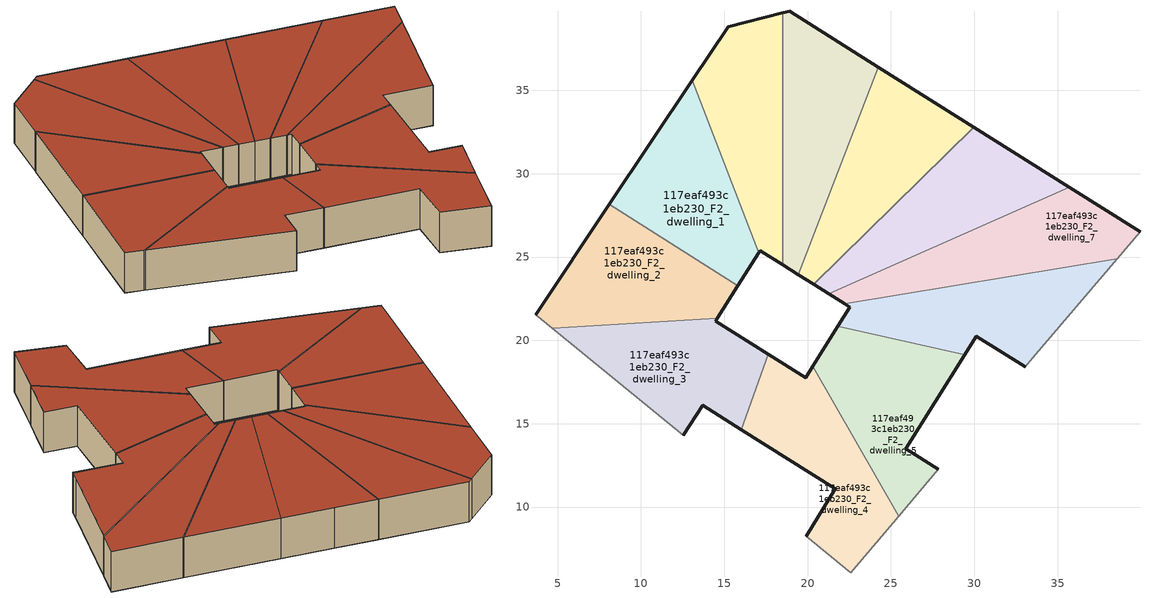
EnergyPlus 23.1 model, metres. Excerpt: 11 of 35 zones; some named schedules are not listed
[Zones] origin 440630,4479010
117eaf493c1eb230_F2_dwelling_0
 floor to 117eaf493c1eb230_F1_dwelling_3 (EU_floor_Construction): 18.52,31.8 18.52,36.05 14.96,38.42 13.07,35.6 13.15,35.39 z6
 floor to 117eaf493c1eb230_F1_dwelling_5 (EU_floor_Construction): 18.52,27.41 18.52,31.8 13.15,35.39 15.46,29.45 z6
 floor to 117eaf493c1eb230_F1_dwelling_1 (EU_floor_Construction): 18.52,36.05 18.52,39.66 15.23,38.83 14.96,38.42 z6
 floor to 117eaf493c1eb230_F1_dwelling_7 (EU_floor_Construction): 18.29,24.67 18.52,25.01 18.52,27.41 15.46,29.45 17.09,25.25 17.16,25.37 z6
 floor to 117eaf493c1eb230_F1_dwelling_6 (EU_floor_Construction): 18.52,24.53 18.52,25.01 18.29,24.67 z6
 wall outside (EU_wall_Construction): 18.52,24.53 17.16,25.37 17.09,25.25 / 13.07,35.6 15.23,38.83 18.52,39.66 z6:9
 wall to 117eaf493c1eb230_F2_dwelling_10 (EU_wall_Construction): 18.52,39.66 18.52,24.53 z6:9
 wall to 117eaf493c1eb230_F2_dwelling_1 (EU_wall_Construction): 17.09,25.25 13.07,35.6 z6:9
 roof outside (EU_roof_Construction): 18.52,39.66 18.52,24.53 17.16,25.37 17.09,25.25 13.07,35.6 15.23,38.83 z9
117eaf493c1eb230_F2_dwelling_1
 floor to 117eaf493c1eb230_F1_dwelling_7 (EU_floor_Construction): 15.88,23.36 17.09,25.25 15.46,29.45 10.97,32.45 8.28,28.44 z6
 floor to 117eaf493c1eb230_F1_dwelling_3 (EU_floor_Construction): 13.15,35.39 13.07,35.6 13,35.49 z6
 floor to 117eaf493c1eb230_F1_dwelling_9 (EU_floor_Construction): 15.83,23.27 15.88,23.36 8.28,28.44 8.09,28.16 z6
 floor to 117eaf493c1eb230_F1_dwelling_5 (EU_floor_Construction): 15.46,29.45 13.15,35.39 13,35.49 10.97,32.45 z6
 wall outside (EU_wall_Construction): 17.09,25.25 15.83,23.27 / 8.09,28.16 13.07,35.6 z6:9
 wall to 117eaf493c1eb230_F2_dwelling_2 (EU_wall_Construction): 15.83,23.27 8.09,28.16 z6:9
 roof outside (EU_roof_Construction): 13.07,35.6 17.09,25.25 15.83,23.27 8.09,28.16 z9
117eaf493c1eb230_F2_dwelling_10
 floor to 117eaf493c1eb230_F1_dwelling_1 (EU_floor_Construction): 22.97,33.07 24.25,36.39 18.92,39.76 18.52,39.66 18.52,36.05 z6
 floor to 117eaf493c1eb230_F1_dwelling_3 (EU_floor_Construction): 21.66,29.7 22.97,33.07 18.52,36.05 18.52,31.8 z6
 floor to 117eaf493c1eb230_F1_dwelling_5 (EU_floor_Construction): 20.31,26.21 21.66,29.7 18.52,31.8 18.52,27.41 z6
 floor to 117eaf493c1eb230_F1_dwelling_7 (EU_floor_Construction): 18.52,25.01 19.62,26.67 18.52,27.41 z6
 floor to 117eaf493c1eb230_F1_dwelling_6 (EU_floor_Construction): 19.44,23.95 20.31,26.21 19.62,26.67 18.52,25.01 18.52,24.53 z6
 wall outside (EU_wall_Construction): 19.44,23.95 18.52,24.53 / 18.52,39.66 18.92,39.76 24.25,36.39 z6:9
 wall to 117eaf493c1eb230_F2_dwelling_9 (EU_wall_Construction): 24.25,36.39 19.44,23.95 z6:9
 roof outside (EU_roof_Construction): 24.25,36.39 19.44,23.95 18.52,24.53 18.52,39.66 18.92,39.76 z9
117eaf493c1eb230_F2_dwelling_2
 floor to 117eaf493c1eb230_F1_dwelling_9 (EU_floor_Construction): 14.6,21.33 15.83,23.27 8.09,28.16 5.72,24.6 10.94,21.11 z6
 floor to 117eaf493c1eb230_F1_dwelling_11 (EU_floor_Construction): 10.94,21.11 5.72,24.6 3.68,21.55 4.68,20.73 z6
 wall outside (EU_wall_Construction): 15.83,23.27 14.6,21.33 / 3.68,21.55 8.09,28.16 z6:9
 wall to 117eaf493c1eb230_F2_dwelling_3 (EU_wall_Construction): 14.6,21.33 4.68,20.73 z6:9
 wall adiabatic (EU_wall_Construction): 4.68,20.73 3.68,21.55 z6:9
 roof outside (EU_roof_Construction): 15.83,23.27 14.6,21.33 4.68,20.73 3.68,21.55 8.09,28.16 z9
117eaf493c1eb230_F2_dwelling_3
 floor to 117eaf493c1eb230_F1_dwelling_11 (EU_floor_Construction): 13.7,16.1 13.57,16.18 15.03,18.37 10.94,21.11 4.68,20.73 12.41,14.41 12.55,14.3 z6
 floor to 117eaf493c1eb230_F1_dwelling_10 (EU_floor_Construction): 16.01,14.64 16.91,17.12 15.03,18.37 13.57,16.18 13.7,16.1 z6
 floor to 117eaf493c1eb230_F1_dwelling_9 (EU_floor_Construction): 15.28,18.21 16.43,19.93 14.48,21.16 14.6,21.33 10.94,21.11 z6
 floor to 117eaf493c1eb230_F1_dwelling_8 (EU_floor_Construction): 16.91,17.12 17.65,19.17 16.43,19.93 15.28,18.21 z6
 wall outside (EU_wall_Construction): 14.6,21.33 14.48,21.16 17.65,19.17 / 16.01,14.64 13.7,16.1 12.55,14.3 z6:9
 wall adiabatic (EU_wall_Construction): 12.55,14.3 4.68,20.73 z6:9
 wall to 117eaf493c1eb230_F2_dwelling_4 (EU_wall_Construction): 17.65,19.17 16.01,14.64 z6:9
 roof outside (EU_roof_Construction): 17.65,19.17 16.01,14.64 13.7,16.1 12.55,14.3 4.68,20.73 14.6,21.33 14.48,21.16 z9
117eaf493c1eb230_F2_dwelling_4
 floor to 117eaf493c1eb230_F1_dwelling_10 (EU_floor_Construction): 22.58,6.05 25.47,9.46 23.67,12.6 16.91,17.12 16.01,14.64 21.65,11.1 19.91,8.26 z6
 floor to 117eaf493c1eb230_F1_dwelling_8 (EU_floor_Construction): 23.67,12.6 20.31,18.44 19.88,17.76 17.65,19.17 16.91,17.12 z6
 wall outside (EU_wall_Construction): 19.91,8.26 21.65,11.1 16.01,14.64 / 17.65,19.17 19.88,17.76 20.31,18.45 z6:9
 wall to 117eaf493c1eb230_F2_dwelling_5 (EU_wall_Construction): 20.31,18.45 25.47,9.46 z6:9
 wall adiabatic (EU_wall_Construction): 25.47,9.46 22.58,6.05 19.91,8.26 z6:9
 roof outside (EU_roof_Construction): 20.31,18.45 25.47,9.46 22.58,6.05 19.91,8.26 21.65,11.1 16.01,14.64 17.65,19.17 19.88,17.76 z9
117eaf493c1eb230_F2_dwelling_5
 floor to 117eaf493c1eb230_F1_dwelling_8 (EU_floor_Construction): 26.52,10.69 27.85,12.26 25.9,13.49 27.3,15.73 21.18,19.82 20.31,18.44 23.67,12.6 z6
 floor to 117eaf493c1eb230_F1_dwelling_6 (EU_floor_Construction): 27.3,15.73 29.42,19.14 21.81,20.84 21.18,19.82 z6
 floor to 117eaf493c1eb230_F1_dwelling_10 (EU_floor_Construction): 25.47,9.46 26.52,10.69 23.67,12.6 z6
 wall outside (EU_wall_Construction): 20.31,18.45 21.81,20.84 / 29.42,19.14 25.9,13.49 27.85,12.26 z6:9
 wall adiabatic (EU_wall_Construction): 27.85,12.26 25.47,9.46 z6:9
 wall to 117eaf493c1eb230_F2_dwelling_6 (EU_wall_Construction): 21.81,20.84 29.42,19.14 z6:9
 roof outside (EU_roof_Construction): 29.42,19.14 25.9,13.49 27.85,12.26 25.47,9.46 20.31,18.45 21.81,20.84 z9
117eaf493c1eb230_F2_dwelling_6
 floor to 117eaf493c1eb230_F1_dwelling_4 (EU_floor_Construction): 33.51,18.95 35.05,20.76 30.78,23.61 25.51,22.73 29.85,19.83 30.11,20.25 33.07,18.41 z6
 floor to 117eaf493c1eb230_F1_dwelling_2 (EU_floor_Construction): 35.05,20.76 37.35,23.46 35.87,24.45 30.78,23.61 z6
 floor to 117eaf493c1eb230_F1_dwelling_6 (EU_floor_Construction): 29.42,19.14 29.85,19.83 25.51,22.73 22.24,22.19 22.54,22 21.81,20.84 z6
 floor to 117eaf493c1eb230_F1_dwelling_0 (EU_floor_Construction): 37.35,23.46 38.58,24.9 35.87,24.45 z6
 wall outside (EU_wall_Construction): 33.07,18.41 30.11,20.25 29.42,19.14 / 21.81,20.84 22.54,22 22.24,22.19 z6:9
 wall to 117eaf493c1eb230_F2_dwelling_7 (EU_wall_Construction): 22.24,22.19 38.58,24.91 z6:9
 wall adiabatic (EU_wall_Construction): 38.58,24.91 33.51,18.95 33.07,18.41 z6:9
 roof outside (EU_roof_Construction): 38.58,24.91 33.51,18.95 33.07,18.41 30.11,20.25 29.42,19.14 21.81,20.84 22.54,22 22.24,22.19 z9
117eaf493c1eb230_F2_dwelling_7
 floor to 117eaf493c1eb230_F1_dwelling_2 (EU_floor_Construction): 35.87,24.45 31.55,27.34 27.73,25.65 30.78,23.61 z6
 floor to 117eaf493c1eb230_F1_dwelling_0 (EU_floor_Construction): 38.58,24.9 39.95,26.51 35.71,29.18 31.55,27.34 35.87,24.45 z6
 floor to 117eaf493c1eb230_F1_dwelling_4 (EU_floor_Construction): 30.78,23.61 27.73,25.65 23.77,23.9 25.51,22.73 z6
 floor to 117eaf493c1eb230_F1_dwelling_6 (EU_floor_Construction): 25.51,22.73 23.77,23.9 21.28,22.79 22.24,22.19 z6
 wall outside (EU_wall_Construction): 22.24,22.19 21.28,22.79 / 35.71,29.18 39.95,26.51 z6:9
 wall to 117eaf493c1eb230_F2_dwelling_8 (EU_wall_Construction): 21.28,22.79 35.71,29.18 z6:9
 wall adiabatic (EU_wall_Construction): 39.95,26.51 38.58,24.91 z6:9
 roof outside (EU_roof_Construction): 39.95,26.51 38.58,24.91 22.24,22.19 21.28,22.79 35.71,29.18 z9
117eaf493c1eb230_F2_dwelling_8
 floor to 117eaf493c1eb230_F1_dwelling_0 (EU_floor_Construction): 35.71,29.18 29.98,32.78 27.31,30.17 31.55,27.34 z6
 floor to 117eaf493c1eb230_F1_dwelling_2 (EU_floor_Construction): 31.55,27.34 27.31,30.17 24.73,27.65 27.73,25.65 z6
 floor to 117eaf493c1eb230_F1_dwelling_4 (EU_floor_Construction): 27.73,25.65 24.73,27.65 22.06,25.04 23.77,23.9 z6
 floor to 117eaf493c1eb230_F1_dwelling_6 (EU_floor_Construction): 23.77,23.9 22.06,25.04 20.36,23.37 21.28,22.79 z6
 wall outside (EU_wall_Construction): 21.28,22.79 20.36,23.37 / 29.98,32.78 35.71,29.18 z6:9
 wall to 117eaf493c1eb230_F2_dwelling_9 (EU_wall_Construction): 20.36,23.37 29.98,32.78 z6:9
 roof outside (EU_roof_Construction): 35.71,29.18 21.28,22.79 20.36,23.37 29.98,32.78 z9
117eaf493c1eb230_F2_dwelling_9
 floor to 117eaf493c1eb230_F1_dwelling_5 (EU_floor_Construction): 21.69,25.29 23.72,28.33 21.66,29.7 20.31,26.21 z6
 floor to 117eaf493c1eb230_F1_dwelling_0 (EU_floor_Construction): 29.98,32.78 29.24,33.24 27.23,30.22 27.31,30.17 z6
 floor to 117eaf493c1eb230_F1_dwelling_1 (EU_floor_Construction): 27.23,30.22 29.24,33.24 26.84,34.75 24.25,36.39 22.97,33.07 z6
 floor to 117eaf493c1eb230_F1_dwelling_3 (EU_floor_Construction): 24.11,28.07 26.07,31 22.97,33.07 21.66,29.7 z6
 floor to 117eaf493c1eb230_F1_dwelling_2 (EU_floor_Construction): 27.31,30.17 26.07,31 24.11,28.07 24.73,27.65 z6
 floor to 117eaf493c1eb230_F1_dwelling_4 (EU_floor_Construction): 24.73,27.65 23.72,28.33 21.69,25.29 22.06,25.04 z6
 floor to 117eaf493c1eb230_F1_dwelling_6 (EU_floor_Construction): 22.06,25.04 20.31,26.21 19.44,23.95 20.36,23.37 z6
 wall outside (EU_wall_Construction): 20.36,23.37 19.44,23.95 / 24.25,36.39 26.84,34.75 29.98,32.78 z6:9
 roof outside (EU_roof_Construction): 26.84,34.75 29.98,32.78 20.36,23.37 19.44,23.95 24.25,36.39 z9
[Building]
EU S2 Campaign: North Axis=0; Terrain=City; Solar Distribution=FullExterior
[Site:Location]
Madrid: Latitude=40.5; Longitude=-3.5; Time Zone=1; Elevation=609
[SizingPeriod:WeatherFileDays]
AnnualSizingPeriod: Begin Month=1; Begin Day of Month=1; End Month=12; End Day of Month=31; Day of Week for Start Day=Monday; Use Weather File Daylight Saving Period=No; Use Weather File Rain and Snow Indicators=No
[MATERIAL]
EU_InternalMass_Material: Roughness=MediumRough; Thickness=0.1; Conductivity=1; Density=1800; Specific Heat=900; Thermal Absorptance=0.9; Solar Absorptance=0.7; Visible Absorptance=0.7
[MATERIAL:NOMASS] Roughness=MediumRough; Thermal Absorptance=0.9; Solar Absorptance=0.7; Visible Absorptance=0.7
Name | Thermal Resistance
EU_wall_NoMass | 0.419739
EU_roof_NoMass | 0.352165
EU_floor_NoMass | 0.608284
[CONSTRUCTION]
EU_wall_Construction: EU_wall_NoMass
EU_roof_Construction: EU_roof_NoMass
EU_floor_Construction: EU_floor_NoMass
EU_InternalMass_Construction: EU_InternalMass_Material
[ZONE] Type=1; Multiplier=1; Ceiling Height=autocalculate; Floor Area=autocalculate; Part of Total Floor Area=Yes
Name | Volume
117eaf493c1eb230_F2_dwelling_0 | 154.29
117eaf493c1eb230_F2_dwelling_1; 117eaf493c1eb230_F2_dwelling_7 | 154.293
117eaf493c1eb230_F2_dwelling_10 | 154.275
117eaf493c1eb230_F2_dwelling_2; 117eaf493c1eb230_F2_dwelling_5 | 154.281
117eaf493c1eb230_F2_dwelling_3 | 154.28
117eaf493c1eb230_F2_dwelling_4 | 154.302
117eaf493c1eb230_F2_dwelling_6 | 154.292
117eaf493c1eb230_F2_dwelling_8 | 154.295
117eaf493c1eb230_F2_dwelling_9 | 154.282
[INTERNALMASS] Construction=EU_InternalMass_Construction
Name | Zone or ZoneList | Surface Area
117eaf493c1eb230_F2_dwelling_0_EU_InternalMass | 117eaf493c1eb230_F2_dwelling_0 | 51.4299
117eaf493c1eb230_F2_dwelling_1_EU_InternalMass | 117eaf493c1eb230_F2_dwelling_1 | 51.4309
117eaf493c1eb230_F2_dwelling_2_EU_InternalMass | 117eaf493c1eb230_F2_dwelling_2 | 51.4272
117eaf493c1eb230_F2_dwelling_3_EU_InternalMass | 117eaf493c1eb230_F2_dwelling_3 | 51.4269
117eaf493c1eb230_F2_dwelling_4_EU_InternalMass | 117eaf493c1eb230_F2_dwelling_4 | 51.4342
117eaf493c1eb230_F2_dwelling_5_EU_InternalMass | 117eaf493c1eb230_F2_dwelling_5 | 51.4271
117eaf493c1eb230_F2_dwelling_6_EU_InternalMass | 117eaf493c1eb230_F2_dwelling_6 | 51.431
117eaf493c1eb230_F2_dwelling_7_EU_InternalMass | 117eaf493c1eb230_F2_dwelling_7 | 51.431
117eaf493c1eb230_F2_dwelling_8_EU_InternalMass | 117eaf493c1eb230_F2_dwelling_8 | 51.4318
117eaf493c1eb230_F2_dwelling_9_EU_InternalMass | 117eaf493c1eb230_F2_dwelling_9 | 51.4274
117eaf493c1eb230_F2_dwelling_10_EU_InternalMass | 117eaf493c1eb230_F2_dwelling_10 | 51.4248
[OTHEREQUIPMENT] Fuel Type=Electricity; Design Level Calculation Method=Watts/Area; Power per Zone Floor Area=1; Fraction Latent=0; Fraction Radiant=0; Fraction Lost=0; Carbon Dioxide Generation Rate=0; EndUse Subcategory=EU_Step8_InternalGains
Name | Zone or ZoneList or Space or SpaceList | Schedule
EU_Step8_InternalGain_117eaf493c1eb230_F2_dwelling_0_f000 | 117eaf493c1eb230_F2_dwelling_0 | EU_Step8_GainSchedule_117eaf493c1eb230_F2_dwelling_0_f000
EU_Step8_InternalGain_117eaf493c1eb230_F2_dwelling_1_f000 | 117eaf493c1eb230_F2_dwelling_1 | EU_Step8_GainSchedule_117eaf493c1eb230_F2_dwelling_1_f000
EU_Step8_InternalGain_117eaf493c1eb230_F2_dwelling_2_f000 | 117eaf493c1eb230_F2_dwelling_2 | EU_Step8_GainSchedule_117eaf493c1eb230_F2_dwelling_2_f000
EU_Step8_InternalGain_117eaf493c1eb230_F2_dwelling_3_f000 | 117eaf493c1eb230_F2_dwelling_3 | EU_Step8_GainSchedule_117eaf493c1eb230_F2_dwelling_3_f000
EU_Step8_InternalGain_117eaf493c1eb230_F2_dwelling_4_f000 | 117eaf493c1eb230_F2_dwelling_4 | EU_Step8_GainSchedule_117eaf493c1eb230_F2_dwelling_4_f000
EU_Step8_InternalGain_117eaf493c1eb230_F2_dwelling_5_f000 | 117eaf493c1eb230_F2_dwelling_5 | EU_Step8_GainSchedule_117eaf493c1eb230_F2_dwelling_5_f000
EU_Step8_InternalGain_117eaf493c1eb230_F2_dwelling_6_f000 | 117eaf493c1eb230_F2_dwelling_6 | EU_Step8_GainSchedule_117eaf493c1eb230_F2_dwelling_6_f000
EU_Step8_InternalGain_117eaf493c1eb230_F2_dwelling_7_f000 | 117eaf493c1eb230_F2_dwelling_7 | EU_Step8_GainSchedule_117eaf493c1eb230_F2_dwelling_7_f000
EU_Step8_InternalGain_117eaf493c1eb230_F2_dwelling_8_f000 | 117eaf493c1eb230_F2_dwelling_8 | EU_Step8_GainSchedule_117eaf493c1eb230_F2_dwelling_8_f000
EU_Step8_InternalGain_117eaf493c1eb230_F2_dwelling_9_f000 | 117eaf493c1eb230_F2_dwelling_9 | EU_Step8_GainSchedule_117eaf493c1eb230_F2_dwelling_9_f000
EU_Step8_InternalGain_117eaf493c1eb230_F2_dwelling_10_f000 | 117eaf493c1eb230_F2_dwelling_10 | EU_Step8_GainSchedule_117eaf493c1eb230_F2_dwelling_10_f000
[ZONEVENTILATION:DESIGNFLOWRATE] Schedule=EU_AlwaysOn; Design Flow Rate Calculation Method=AirChanges/Hour; Air Changes per Hour=0.703302; Ventilation Type=Natural; Fan Pressure Rise=0; Fan Total Efficiency=1; Constant Term Coefficient=1; Temperature Term Coefficient=0; Velocity Term Coefficient=0; Velocity Squared Term Coefficient=0; Minimum Indoor Temperature=-100; Maximum Indoor Temperature=100; Delta Temperature=-100; Minimum Outdoor Temperature=-100; Maximum Outdoor Temperature=100; Maximum Wind Speed=40
Name | Zone or ZoneList or Space or SpaceList
EU_ConstantAir_117eaf493c1eb230_F2_dwelling_0 | 117eaf493c1eb230_F2_dwelling_0
EU_ConstantAir_117eaf493c1eb230_F2_dwelling_1 | 117eaf493c1eb230_F2_dwelling_1
EU_ConstantAir_117eaf493c1eb230_F2_dwelling_2 | 117eaf493c1eb230_F2_dwelling_2
EU_ConstantAir_117eaf493c1eb230_F2_dwelling_3 | 117eaf493c1eb230_F2_dwelling_3
EU_ConstantAir_117eaf493c1eb230_F2_dwelling_4 | 117eaf493c1eb230_F2_dwelling_4
EU_ConstantAir_117eaf493c1eb230_F2_dwelling_5 | 117eaf493c1eb230_F2_dwelling_5
EU_ConstantAir_117eaf493c1eb230_F2_dwelling_6 | 117eaf493c1eb230_F2_dwelling_6
EU_ConstantAir_117eaf493c1eb230_F2_dwelling_7 | 117eaf493c1eb230_F2_dwelling_7
EU_ConstantAir_117eaf493c1eb230_F2_dwelling_8 | 117eaf493c1eb230_F2_dwelling_8
EU_ConstantAir_117eaf493c1eb230_F2_dwelling_9 | 117eaf493c1eb230_F2_dwelling_9
EU_ConstantAir_117eaf493c1eb230_F2_dwelling_10 | 117eaf493c1eb230_F2_dwelling_10
[HVACTEMPLATE:ZONE:IDEALLOADSAIRSYSTEM] System Availability Schedule=EU_AlwaysOn; Maximum Heating Supply Air Temperature=50; Minimum Cooling Supply Air Temperature=13; Maximum Heating Supply Air Humidity Ratio=0.0156; Minimum Cooling Supply Air Humidity Ratio=0.0077; Heating Limit=NoLimit; Cooling Limit=NoLimit; Heating Availability Schedule=EU_AlwaysOn; Cooling Availability Schedule=EU_CoolingOff; Dehumidification Control Type=ConstantSensibleHeatRatio; Cooling Sensible Heat Ratio=0.7; Dehumidification Setpoint=60; Humidification Control Type=None; Humidification Setpoint=30; Outdoor Air Method=None; Outdoor Air Flow Rate per Person=0.00944; Outdoor Air Flow Rate per Zone Floor Area=0; Outdoor Air Flow Rate per Zone=0; Demand Controlled Ventilation Type=None; Outdoor Air Economizer Type=NoEconomizer; Heat Recovery Type=None; Sensible Heat Recovery Effectiveness=0.7; Latent Heat Recovery Effectiveness=0.65
Name | Template Thermostat
117eaf493c1eb230_F2_dwelling_0 | EU_HeatOnly_117eaf493c1eb230_F2_dwelling_0
117eaf493c1eb230_F2_dwelling_1 | EU_HeatOnly_117eaf493c1eb230_F2_dwelling_1
117eaf493c1eb230_F2_dwelling_2 | EU_HeatOnly_117eaf493c1eb230_F2_dwelling_2
117eaf493c1eb230_F2_dwelling_3 | EU_HeatOnly_117eaf493c1eb230_F2_dwelling_3
117eaf493c1eb230_F2_dwelling_4 | EU_HeatOnly_117eaf493c1eb230_F2_dwelling_4
117eaf493c1eb230_F2_dwelling_5 | EU_HeatOnly_117eaf493c1eb230_F2_dwelling_5
117eaf493c1eb230_F2_dwelling_6 | EU_HeatOnly_117eaf493c1eb230_F2_dwelling_6
117eaf493c1eb230_F2_dwelling_7 | EU_HeatOnly_117eaf493c1eb230_F2_dwelling_7
117eaf493c1eb230_F2_dwelling_8 | EU_HeatOnly_117eaf493c1eb230_F2_dwelling_8
117eaf493c1eb230_F2_dwelling_9 | EU_HeatOnly_117eaf493c1eb230_F2_dwelling_9
117eaf493c1eb230_F2_dwelling_10 | EU_HeatOnly_117eaf493c1eb230_F2_dwelling_10
[SIZING:ZONE] Zone Cooling Design Supply Air Temperature Input Method=SupplyAirTemperature; Zone Cooling Design Supply Air Temperature=13; Zone Heating Design Supply Air Temperature Input Method=SupplyAirTemperature; Zone Heating Design Supply Air Temperature=50; Zone Cooling Design Supply Air Humidity Ratio=0.008; Zone Heating Design Supply Air Humidity Ratio=0.008; Cooling Design Air Flow Method=DesignDay; Cooling Design Air Flow Rate=0; Cooling Minimum Air Flow per Zone Floor Area=0.000762; Cooling Minimum Air Flow=0; Cooling Minimum Air Flow Fraction=0.2; Heating Design Air Flow Method=DesignDay; Heating Design Air Flow Rate=0; Heating Maximum Air Flow per Zone Floor Area=0.002032; Heating Maximum Air Flow=0.141576; Heating Maximum Air Flow Fraction=0.3; Account for Dedicated Outdoor Air System=No; Dedicated Outdoor Air System Control Strategy=NeutralSupplyAir; Dedicated Outdoor Air Low Setpoint Temperature for Design=autosize; Dedicated Outdoor Air High Setpoint Temperature for Design=autosize; Zone Load Sizing Method=Sensible Load Only No Latent Load; Zone Latent Cooling Design Supply Air Humidity Ratio Input Method=HumidityRatioDifference; Zone Cooling Design Supply Air Humidity Ratio Difference=0.005; Zone Latent Heating Design Supply Air Humidity Ratio Input Method=HumidityRatioDifference; Zone Humidification Design Supply Air Humidity Ratio Difference=0.005
117eaf493c1eb230_F2_dwelling_0; 117eaf493c1eb230_F2_dwelling_1; 117eaf493c1eb230_F2_dwelling_2; 117eaf493c1eb230_F2_dwelling_3; 117eaf493c1eb230_F2_dwelling_4; 117eaf493c1eb230_F2_dwelling_5; 117eaf493c1eb230_F2_dwelling_6; 117eaf493c1eb230_F2_dwelling_7; 117eaf493c1eb230_F2_dwelling_8; 117eaf493c1eb230_F2_dwelling_9; 117eaf493c1eb230_F2_dwelling_10
[SCHEDULE:FILE] Column Number=1; Rows to Skip at Top=0; Number of Hours of Data=8760; Column Separator=Comma; Interpolate to Timestep=No; Minutes per Item=60; Adjust Schedule for Daylight Savings=Yes
Name | File
EU_Step8_GainSchedule_117eaf493c1eb230_F2_dwelling_0_f000 | ../../schedules/117eaf493c1eb230/117eaf493c1eb230_F2_dwelling_0_f000_gain.csv
EU_Step8_GainSchedule_117eaf493c1eb230_F2_dwelling_1_f000 | ../../schedules/117eaf493c1eb230/117eaf493c1eb230_F2_dwelling_1_f000_gain.csv
EU_Step8_GainSchedule_117eaf493c1eb230_F2_dwelling_2_f000 | ../../schedules/117eaf493c1eb230/117eaf493c1eb230_F2_dwelling_2_f000_gain.csv
EU_Step8_GainSchedule_117eaf493c1eb230_F2_dwelling_3_f000 | ../../schedules/117eaf493c1eb230/117eaf493c1eb230_F2_dwelling_3_f000_gain.csv
EU_Step8_GainSchedule_117eaf493c1eb230_F2_dwelling_4_f000 | ../../schedules/117eaf493c1eb230/117eaf493c1eb230_F2_dwelling_4_f000_gain.csv
EU_Step8_GainSchedule_117eaf493c1eb230_F2_dwelling_5_f000 | ../../schedules/117eaf493c1eb230/117eaf493c1eb230_F2_dwelling_5_f000_gain.csv
